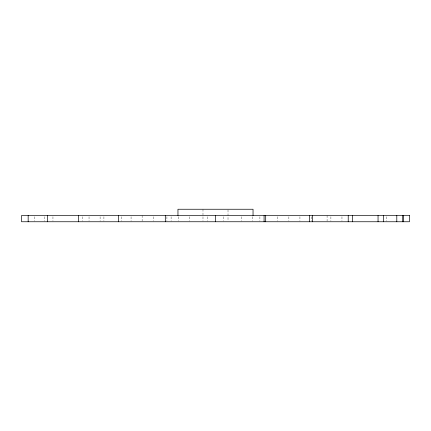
<?xml version="1.0" encoding="UTF-8"?>
<svg xmlns="http://www.w3.org/2000/svg" width="431" height="431" viewBox="0 0 431 431"><rect width="100%" height="100%" fill="white"/><g stroke="black" fill="none" stroke-linecap="round" stroke-linejoin="round"><path stroke-width="0.32" stroke-dasharray="2.15 1.62" d="M386.521 216.75L386.521 221.13M341.961 216.75L341.961 221.13M330.9 216.75L330.9 221.13M327.086 215.5L327.086 221.13M311.446 216.75L311.446 221.13M299.933 216.75L299.933 221.13M288.872 216.75L288.872 221.13M277.812 216.75L277.812 221.13M259.898 216.75L259.898 221.13M252.426 216.75L252.426 221.13M241.365 216.75L241.365 221.13M228.015 209.902L228.015 221.098M223.323 216.75L223.323 221.13M207.677 216.75L207.677 221.13M202.985 209.245L202.985 221.098M189.635 216.75L189.635 221.13M178.574 216.75L178.574 221.13M171.102 216.75L171.102 221.13M166.921 216.75L166.921 221.13M153.188 216.75L153.188 221.13M142.128 215.5L142.128 221.13M131.067 216.75L131.067 221.13M121.655 216.75L121.655 221.13M103.914 216.75L103.914 221.13M100.1 216.75L100.1 221.13M89.039 216.75L89.039 221.13M82.779 216.75L82.779 221.13M52.954 216.75L52.954 221.13M44.479 216.75L44.479 221.13M34.2 216.75L34.2 221.13"/><path stroke-width="0.65" d="M403.195 215.5L403.195 221.755M402.84 215.5L402.84 221.755M396.8 215.5L396.8 221.755M383.466 215.5L383.466 221.755M378.046 215.5L378.046 221.755M352.644 215.5L352.644 221.755M348.221 215.5L348.221 221.755M312.475 215.5L312.475 221.755M309.345 215.5L309.345 221.755M265.695 215.5L265.695 221.755M264.079 215.5L264.079 221.755M253.04 215.5L253.04 209.245L177.96 209.245L177.96 215.5M215.5 215.5L215.5 221.755M165.305 215.5L165.305 221.755M118.525 215.5L118.525 221.755M78.356 215.5L78.356 221.755M47.534 215.5L47.534 221.755M28.16 215.5L28.16 221.755M409.45 215.5L21.55 215.5L21.55 221.755L409.45 221.755L409.45 215.5"/></g></svg>
